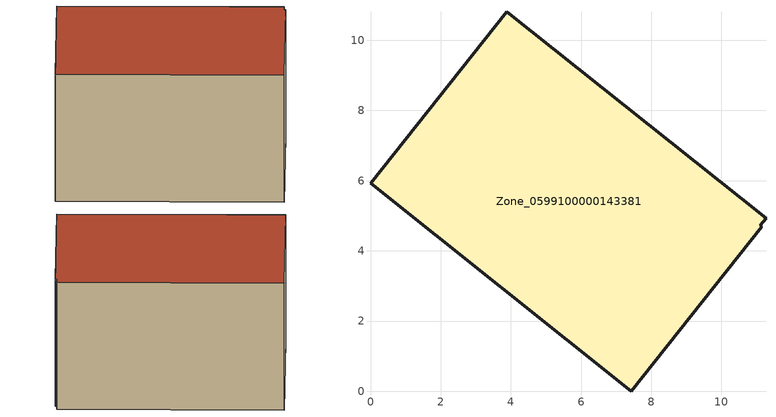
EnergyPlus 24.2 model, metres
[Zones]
Zone_0599100000143381
 floor ground (C_G): 11.27,4.93 11.1,4.72 11.15,4.68 7.43,0 0,5.92 3.89,10.81 z0.49
 wall outside (C_F): 11.27,4.93 3.89,10.81 0,5.92 7.43,0 11.15,4.68 11.1,4.72 11.27,4.93 z0.49:6.39
 roof outside (C_R): 11.1,4.72 11.27,4.93 3.89,10.81 0,5.92 7.43,0 11.15,4.68 z6.39
[BUILDING]
Pand.0599100000143381: North Axis=0; Terrain=City; Loads Convergence Tolerance Value=0.04; Temperature Convergence Tolerance Value=0.4; Solar Distribution=FullExterior; Maximum Number of Warmup Days=25; Minimum Number of Warmup Days=1
[Site:Location]
Rotterdam.The.Hague.AP_ZH_NLD Design_Conditions: Latitude=51.96; Longitude=4.45; Time Zone=1; Elevation=-4.5
[SITE:GROUNDTEMPERATURE:BUILDINGSURFACE]
18, 18, 18, 18, 18, 18, 18, 18, 18, 18, 18, 18
[MATERIAL] Thermal Absorptance=0.9; Solar Absorptance=0.7; Visible Absorptance=0.7
Name | Roughness | Thickness | Conductivity | Density | Specific Heat
G.TI.1946-1964 | MediumSmooth | 0.15 | 1 | 540 | 1210
F.TI.1946-1964 | Rough | 0.3 | 0.857143 | 1920 | 840
R.TI.1946-1964 | MediumRough | 0.2 | 0.277778 | 1500 | 1000
[CONSTRUCTION]
C_G: G.TI.1946-1964
C_F: F.TI.1946-1964
C_R: R.TI.1946-1964
[ZONE]
Zone_0599100000143381: Type=1; Multiplier=1; Ceiling Height=Autocalculate; Volume=Autocalculate; Floor Area=autocalculate; Part of Total Floor Area=Yes
[ZONEINFILTRATION:DESIGNFLOWRATE]
Infil_Zone_0599100000143381: Zone or ZoneList or Space or SpaceList=Zone_0599100000143381; Schedule=AlwaysOn; Design Flow Rate Calculation Method=Flow/Area; Flow Rate per Floor Area=0.003; Constant Term Coefficient=1; Temperature Term Coefficient=0; Velocity Term Coefficient=0; Velocity Squared Term Coefficient=0
[HVACTEMPLATE:ZONE:IDEALLOADSAIRSYSTEM]
Zone_0599100000143381: Maximum Heating Supply Air Temperature=50; Minimum Cooling Supply Air Temperature=13; Maximum Heating Supply Air Humidity Ratio=0.0156; Minimum Cooling Supply Air Humidity Ratio=0.0077; Heating Limit=NoLimit; Cooling Limit=NoLimit; Dehumidification Control Type=ConstantSensibleHeatRatio; Cooling Sensible Heat Ratio=0.7; Dehumidification Setpoint=60; Humidification Control Type=None; Humidification Setpoint=30; Outdoor Air Method=None; Outdoor Air Flow Rate per Person=0.00944; Outdoor Air Flow Rate per Zone Floor Area=0; Outdoor Air Flow Rate per Zone=0; Demand Controlled Ventilation Type=None; Outdoor Air Economizer Type=NoEconomizer; Heat Recovery Type=None; Sensible Heat Recovery Effectiveness=0.7; Latent Heat Recovery Effectiveness=0.65
[ZONECONTROL:THERMOSTAT]
ThermostatControl_Zone_0599100000143381: Zone or ZoneList=Zone_0599100000143381; Control Type Schedule=DualSetpointControlType; Control 1=Thermostat_Zone_0599100000143381; Temperature Difference Between Cutout And Setpoint=0
[THERMOSTATSETPOINT:DUALSETPOINT]
Thermostat_Zone_0599100000143381: Heating Setpoint Temperature Schedule=HeatingSetpoint_Zone_0599100000143381; Cooling Setpoint Temperature Schedule=CoolingSetpoint_Zone_0599100000143381
[SCHEDULE:COMPACT]
HeatingSetpoint_Zone_0599100000143381: Through: 12/31, For: AllDays, Until: 24:00, 21
CoolingSetpoint_Zone_0599100000143381: Through: 12/31, For: AllDays, Until: 24:00, 24
DualSetpointControlType: Through: 12/31, For: AllDays, Until: 24:00, 4
AlwaysOn: Through: 12/31, For: AllDays, Until: 24:00, 1
